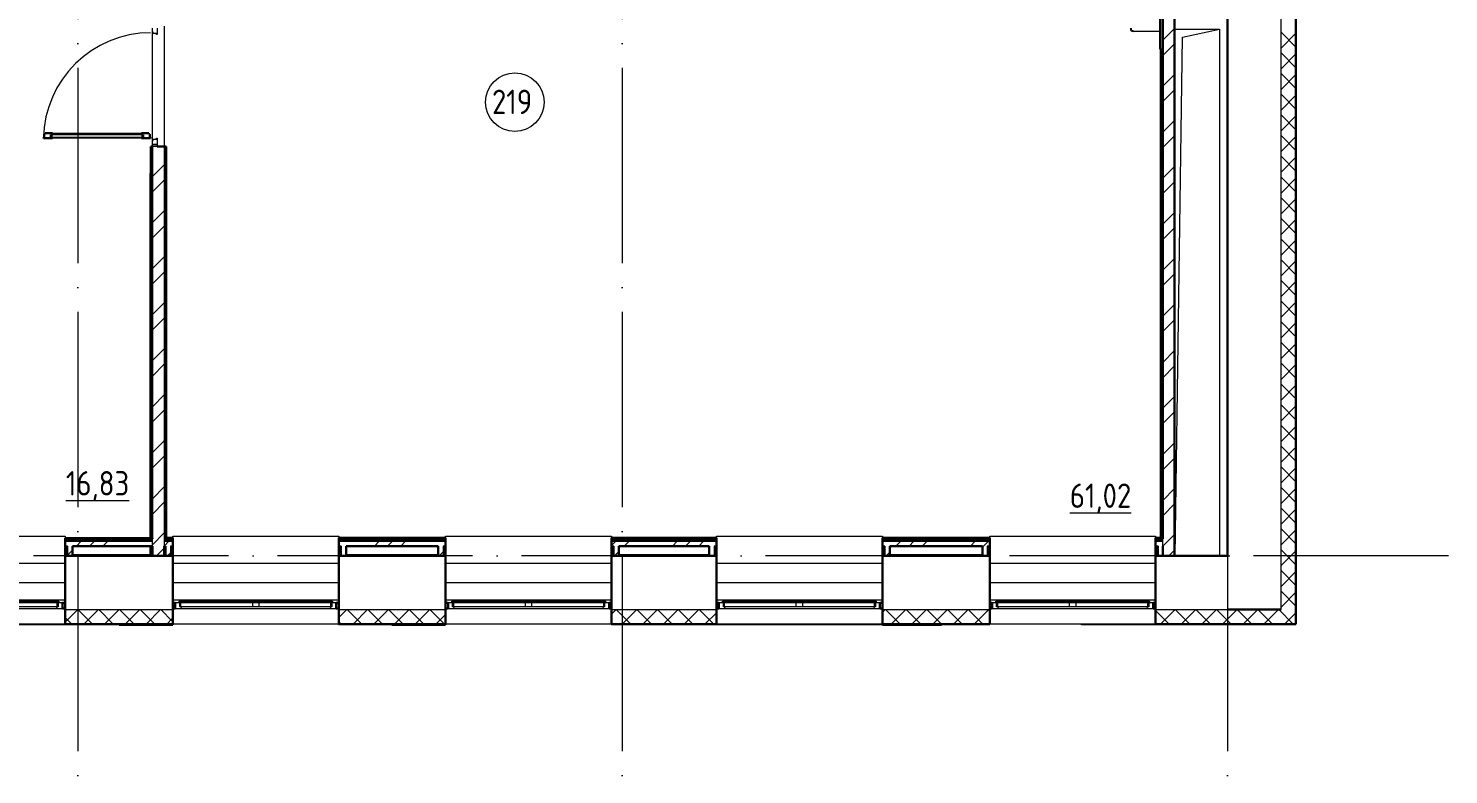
# Model space of a CAD drawing. Header units: millimetres. Extents: x -695119 to 412940, y -249585 to 622758.
# Drawn here: x 317506 to 332058, y 58070 to 65716 of the extents above; entities that cross this region are included whole.
import ezdxf

# ---------------------------------------------------------------- set-up
doc = ezdxf.new("R2010")
doc.units = ezdxf.units.MM
doc.linetypes.add('ADSK_Линия сетки', pattern=[25, 20, -2.5, 0, -2.5])
for name, color, linetype, lineweight in [('_ Окна', 252, 'Continuous', 30), ('Двери', 8, 'Continuous', 9), ('Марки помещений', 8, 'Continuous', 20), ('Ограждение', 8, 'Continuous', 9), ('Окна', 252, 'Continuous', 9), ('Оси', 252, 'Continuous', 9), ('Перекрытие', 252, 'Continuous', 18), ('Стены внутренние', 252, 'Continuous', 18), ('Стены наружные', 252, 'Continuous', 18), ('Стены штриховка', 7, 'Continuous', 9)]:
    doc.layers.add(name, color=color, linetype=linetype, lineweight=lineweight)
doc.layers.add('Двери открывание', color=7, linetype='Continuous', lineweight=9, true_color=0xc0c0c0)
doc.layers.add('Узлы', color=7, linetype='Continuous')
doc.styles.add('GOST Common_2', font='', dxfattribs={"width": 0.9, "height": 250})
doc.styles.get('GOST Common_2').set_extended_font_data('GOST type B')

# ---------------------------------------------------------------- blocks, each defined once
blk = doc.blocks.new('план 2 этажа')
at = {"color": 251, "lineweight": 18, "true_color": 0x636466}
for p, q in [((329251, 65707), (329709, 65707)), ((329332, 65627), (329709, 65707)), ((329709, 65707), (329709, 60312)), ((329255, 60312), (329332, 65627))]:
    blk.add_line(p, q, dxfattribs=at)
at = {"layer": '_ Окна', "color": 251, "lineweight": 18, "true_color": 0x636466}
for p, q in [((317810, 59830), (317810, 59789)), ((317856, 59830), (317818, 59830)), ((317856, 59772), (317856, 59830)), ((319049, 59830), (319011, 59830)), ((319011, 59830), (319011, 59772)), ((319057, 59789), (319057, 59830)), ((320615, 59830), (320615, 59789)), ((320661, 59830), (320623, 59830)), ((320661, 59772), (320661, 59830)), ((321844, 59830), (321806, 59830)), ((321806, 59830), (321806, 59772)), ((321852, 59789), (321852, 59830)), ((323410, 59830), (323410, 59789)), ((323456, 59830), (323418, 59830)), ((323456, 59772), (323456, 59830)), ((324619, 59830), (324581, 59830)), ((324581, 59830), (324581, 59772)), ((324627, 59789), (324627, 59830)), ((326185, 59830), (326185, 59789)), ((326231, 59830), (326193, 59830)), ((326231, 59772), (326231, 59830)), ((327419, 59830), (327381, 59830)), ((327381, 59830), (327381, 59772)), ((327427, 59789), (327427, 59830)), ((328985, 59830), (328985, 59789)), ((329031, 59830), (328993, 59830)), ((329031, 59772), (329031, 59830)), ((317792, 59789), (317796, 59772)), ((317796, 59772), (317856, 59772)), ((317810, 59789), (317798, 59789)), ((319011, 59772), (319070, 59772)), ((319069, 59789), (319057, 59789)), ((319070, 59772), (319075, 59789)), ((320597, 59789), (320601, 59772)), ((320601, 59772), (320661, 59772)), ((320615, 59789), (320603, 59789)), ((321806, 59772), (321865, 59772)), ((321864, 59789), (321852, 59789)), ((321865, 59772), (321870, 59789)), ((323392, 59789), (323396, 59772)), ((323396, 59772), (323456, 59772)), ((323410, 59789), (323398, 59789)), ((324581, 59772), (324640, 59772)), ((324639, 59789), (324627, 59789)), ((324640, 59772), (324645, 59789)), ((326167, 59789), (326171, 59772)), ((326171, 59772), (326231, 59772)), ((326185, 59789), (326173, 59789)), ((327381, 59772), (327440, 59772)), ((327439, 59789), (327427, 59789)), ((327440, 59772), (327445, 59789)), ((328967, 59789), (328971, 59772)), ((328971, 59772), (329031, 59772)), ((328985, 59789), (328973, 59789))]:
    blk.add_line(p, q, dxfattribs=at)
at = {"layer": '_ Окна', "color": 251, "true_color": 0x636466}
for p, q in [((317881, 59830), (317856, 59830)), ((317856, 59830), (317856, 59772)), ((319011, 59830), (318986, 59830)), ((319011, 59772), (319011, 59830)), ((320686, 59830), (320661, 59830)), ((320661, 59830), (320661, 59772)), ((321806, 59830), (321781, 59830)), ((321806, 59772), (321806, 59830)), ((323481, 59830), (323456, 59830)), ((323456, 59830), (323456, 59772)), ((324581, 59830), (324556, 59830)), ((324581, 59772), (324581, 59830)), ((326256, 59830), (326231, 59830)), ((326231, 59830), (326231, 59772)), ((327381, 59830), (327356, 59830)), ((327381, 59772), (327381, 59830)), ((329056, 59830), (329031, 59830)), ((329031, 59830), (329031, 59772)), ((317856, 59772), (317881, 59772)), ((318986, 59772), (319011, 59772)), ((320661, 59772), (320686, 59772)), ((321781, 59772), (321806, 59772)), ((323456, 59772), (323481, 59772)), ((324556, 59772), (324581, 59772)), ((326231, 59772), (326256, 59772)), ((327356, 59772), (327381, 59772)), ((329031, 59772), (329056, 59772))]:
    blk.add_line(p, q, dxfattribs=at)
at = {"layer": 'Двери', "color": 251, "true_color": 0x636466}
for p, q in [((318776, 65676), (318776, 65717)), ((318784, 65676), (318776, 65676)), ((318784, 65662), (318784, 65676)), ((318818, 65662), (318784, 65662)), ((318818, 65653), (318818, 65662)), ((318826, 65653), (318818, 65653)), ((318826, 65717), (318826, 65653)), ((318682, 64624), (317736, 64624)), ((317736, 64624), (317736, 64600)), ((317754, 64641), (318664, 64641)), ((318682, 64600), (318682, 64624)), ((317736, 64600), (318682, 64600)), ((318664, 64591), (317754, 64591)), ((318776, 64527), (318776, 64568)), ((318776, 64568), (318784, 64568)), ((318776, 64527), (318826, 64527)), ((318776, 64507), (318776, 64527)), ((318826, 64527), (318776, 64527)), ((318826, 64507), (318776, 64507)), ((318784, 64582), (318818, 64582)), ((318784, 64568), (318784, 64582)), ((318818, 64591), (318826, 64591)), ((318818, 64582), (318818, 64591)), ((318826, 64591), (318826, 64527)), ((318826, 64527), (318826, 64507))]:
    blk.add_line(p, q, dxfattribs=at)
at = {"layer": 'Двери', "color": 251, "lineweight": 30, "true_color": 0x636466}
for p, q in [((317669, 64633), (317678, 64633)), ((317669, 64599), (317669, 64633)), ((317678, 64641), (317754, 64641)), ((317678, 64633), (317678, 64641)), ((317754, 64624), (317736, 64624)), ((317736, 64624), (317736, 64600)), ((317754, 64641), (317754, 64624)), ((318664, 64641), (318740, 64641)), ((318664, 64641), (318664, 64624)), ((318664, 64624), (318682, 64624)), ((318682, 64624), (318682, 64600)), ((318740, 64641), (318740, 64633)), ((318740, 64633), (318749, 64633)), ((318749, 64633), (318749, 64599)), ((317660, 64599), (317669, 64599)), ((317660, 64591), (317660, 64599)), ((317754, 64591), (317660, 64591)), ((317736, 64600), (317754, 64600)), ((317754, 64600), (317754, 64591)), ((318664, 64600), (318664, 64591)), ((318682, 64600), (318664, 64600)), ((318758, 64591), (318664, 64591)), ((318749, 64599), (318758, 64599)), ((318758, 64599), (318758, 64591))]:
    blk.add_line(p, q, dxfattribs=at)
at = {"layer": 'Двери открывание', "color": 251, "true_color": 0x636466}
blk.add_arc((318758, 64573), 1098, 90, 179.0607, dxfattribs=at)
at = {"layer": 'Марки помещений', "color": 251, "true_color": 0x636466}
blk.add_circle((322491, 64960), 300, dxfattribs=at)
at = {"layer": 'Ограждение', "color": 251, "true_color": 0x636466}
for p, q in [((329106, 65227), (329111, 65227)), ((329106, 65227), (329106, 60497)), ((318751, 64232), (318761, 64232)), ((318751, 64232), (318751, 60492)), ((318916, 64232), (318921, 64232)), ((318921, 60497), (318921, 64232)), ((316181, 60512), (317881, 60512)), ((317881, 60512), (317881, 60492)), ((318751, 60412), (318751, 60327)), ((318761, 60327), (318761, 60412)), ((318986, 60497), (318986, 60512)), ((318986, 60512), (320686, 60512)), ((320686, 60512), (320686, 60497)), ((321781, 60497), (321781, 60512)), ((321781, 60512), (323481, 60512)), ((323481, 60512), (323481, 60497)), ((324556, 60497), (324556, 60512)), ((324556, 60512), (326256, 60512)), ((326256, 60512), (326256, 60497)), ((327356, 60497), (327356, 60512)), ((327356, 60512), (329056, 60512)), ((329056, 60512), (329056, 60497)), ((316181, 60237), (317881, 60237)), ((318986, 60237), (320686, 60237)), ((321781, 60237), (323481, 60237)), ((324556, 60237), (326256, 60237)), ((327356, 60237), (329056, 60237)), ((316181, 60037), (317881, 60037)), ((318986, 60037), (320686, 60037)), ((321781, 60037), (323481, 60037)), ((324556, 60037), (326256, 60037)), ((327356, 60037), (329056, 60037)), ((316181, 59862), (317881, 59862)), ((318986, 59862), (320686, 59862)), ((321781, 59862), (323481, 59862)), ((324556, 59862), (326256, 59862)), ((327356, 59862), (329056, 59862))]:
    blk.add_line(p, q, dxfattribs=at)
at = {"layer": 'Окна', "color": 251, "true_color": 0x636466}
for p, q in [((317046, 59847), (317818, 59847)), ((317818, 59830), (317046, 59830)), ((317798, 59830), (317798, 59789)), ((317818, 59847), (317818, 59830)), ((319049, 59847), (319821, 59847)), ((319049, 59830), (319049, 59847)), ((319821, 59830), (319049, 59830)), ((319069, 59789), (319069, 59830)), ((319801, 59830), (319801, 59789)), ((319821, 59847), (319851, 59847)), ((319821, 59847), (319821, 59830)), ((319851, 59830), (319821, 59830)), ((319851, 59847), (320623, 59847)), ((319851, 59830), (319851, 59847)), ((320623, 59830), (319851, 59830)), ((319871, 59789), (319871, 59830)), ((320603, 59830), (320603, 59789)), ((320623, 59847), (320623, 59830)), ((321844, 59847), (322616, 59847)), ((321844, 59830), (321844, 59847)), ((322616, 59830), (321844, 59830)), ((321864, 59789), (321864, 59830)), ((322596, 59830), (322596, 59789)), ((322616, 59847), (322646, 59847)), ((322616, 59847), (322616, 59830)), ((322646, 59830), (322616, 59830)), ((322646, 59847), (323418, 59847)), ((322646, 59830), (322646, 59847)), ((323418, 59830), (322646, 59830)), ((322666, 59789), (322666, 59830)), ((323398, 59830), (323398, 59789)), ((323418, 59847), (323418, 59830)), ((324619, 59847), (325391, 59847)), ((324619, 59830), (324619, 59847)), ((325391, 59830), (324619, 59830)), ((324639, 59789), (324639, 59830)), ((325371, 59830), (325371, 59789)), ((325391, 59847), (325421, 59847)), ((325391, 59847), (325391, 59830)), ((325421, 59830), (325391, 59830)), ((325421, 59847), (326193, 59847)), ((325421, 59830), (325421, 59847)), ((326193, 59830), (325421, 59830)), ((325441, 59789), (325441, 59830)), ((326173, 59830), (326173, 59789)), ((326193, 59847), (326193, 59830)), ((327419, 59847), (328191, 59847)), ((327419, 59830), (327419, 59847)), ((328191, 59830), (327419, 59830)), ((327439, 59789), (327439, 59830)), ((328171, 59830), (328171, 59789)), ((328191, 59847), (328221, 59847)), ((328191, 59847), (328191, 59830)), ((328221, 59830), (328191, 59830)), ((328221, 59847), (328993, 59847)), ((328221, 59830), (328221, 59847)), ((328993, 59830), (328221, 59830)), ((328241, 59789), (328241, 59830)), ((328973, 59830), (328973, 59789)), ((328993, 59847), (328993, 59830)), ((316265, 59772), (317796, 59772)), ((317798, 59789), (317066, 59789)), ((319801, 59789), (319069, 59789)), ((319070, 59772), (320601, 59772)), ((319871, 59789), (319801, 59789)), ((320603, 59789), (319871, 59789)), ((322596, 59789), (321864, 59789)), ((321865, 59772), (323396, 59772)), ((322666, 59789), (322596, 59789)), ((323398, 59789), (322666, 59789)), ((325371, 59789), (324639, 59789)), ((324640, 59772), (326171, 59772)), ((325441, 59789), (325371, 59789)), ((326173, 59789), (325441, 59789)), ((328171, 59789), (327439, 59789)), ((327440, 59772), (328971, 59772)), ((328241, 59789), (328171, 59789)), ((328973, 59789), (328241, 59789))]:
    blk.add_line(p, q, dxfattribs=at)
at = {"layer": 'Оси', "color": 251, "linetype": 'ADSK_Линия сетки', "ltscale": 100, "true_color": 0x636466}
for p, q in [((318011, 77812), (318011, 46686)), ((323591, 77812), (323591, 46686)), ((329791, 77812), (329791, 46686)), ((332058, 60312), (255119, 60312))]:
    blk.add_line(p, q, dxfattribs=at)
at = {"layer": 'Перекрытие', "color": 251, "ltscale": 100, "true_color": 0x636466}
for p, q in [((329251, 65707), (329709, 65707)), ((329709, 65707), (329709, 60312))]:
    blk.add_line(p, q, dxfattribs=at)
at = {"layer": 'Стены внутренние', "color": 251, "true_color": 0x636466}
for p, q in [((330341, 59762), (330341, 67102)), ((317881, 59762), (318986, 59762)), ((320686, 59762), (321781, 59762)), ((323481, 59762), (324556, 59762)), ((326256, 59762), (327356, 59762)), ((329056, 59762), (329791, 59762)), ((317881, 59610), (316181, 59610)), ((320686, 59610), (318986, 59610)), ((323481, 59610), (321781, 59610)), ((326256, 59610), (324556, 59610)), ((329056, 59610), (327356, 59610))]:
    blk.add_line(p, q, dxfattribs=at)
at = {"layer": 'Стены внутренние', "color": 251, "lineweight": 30, "true_color": 0x636466}
for p, q in [((330493, 59610), (330493, 67102)), ((329791, 65982), (329791, 60312)), ((317881, 60312), (317881, 59610)), ((318776, 60312), (317956, 60312)), ((318911, 60312), (318896, 60312)), ((318986, 59610), (318986, 60312)), ((320686, 60312), (320686, 59610)), ((321706, 60312), (320761, 60312)), ((321781, 59610), (321781, 60312)), ((323481, 60312), (323481, 59610)), ((324481, 60312), (323556, 60312)), ((324556, 59610), (324556, 60312)), ((326256, 60312), (326256, 59610)), ((327281, 60312), (326331, 60312)), ((327356, 59610), (327356, 60312)), ((329056, 60312), (329056, 59610)), ((329791, 60312), (329251, 60312)), ((329791, 59762), (330341, 59762)), ((317881, 59610), (318986, 59610)), ((320686, 59610), (321781, 59610)), ((323481, 59610), (324556, 59610)), ((326256, 59610), (327356, 59610)), ((329056, 59610), (330493, 59610))]:
    blk.add_line(p, q, dxfattribs=at)
at = {"layer": 'Стены внутренние', "color": 251, "linetype": 'Continuous', "lineweight": 9, "true_color": 0x636466}
for p, q in [((330491, 65528), (330341, 65678)), ((330341, 65514), (330491, 65664)), ((330491, 65515), (330493, 65515)), ((330491, 65316), (330341, 65466)), ((330341, 65302), (330491, 65452)), ((330493, 65426), (330491, 65422)), ((330493, 65414), (330491, 65417)), ((330491, 65103), (330341, 65253)), ((330341, 65090), (330491, 65240)), ((330491, 65108), (330493, 65108)), ((330491, 64891), (330341, 65041)), ((330341, 64878), (330491, 65028)), ((330491, 64679), (330341, 64829)), ((330341, 64666), (330491, 64816)), ((330491, 64467), (330341, 64617)), ((330491, 64702), (330493, 64702)), ((330341, 64454), (330491, 64604)), ((330491, 64255), (330341, 64405)), ((330341, 64242), (330491, 64392)), ((330491, 64397), (330493, 64397)), ((330491, 64043), (330341, 64193)), ((330341, 64029), (330491, 64179)), ((330491, 63831), (330341, 63981)), ((330341, 63817), (330491, 63967)), ((330491, 63991), (330493, 63991)), ((330491, 63619), (330341, 63769)), ((330341, 63605), (330491, 63755)), ((330491, 63406), (330341, 63556)), ((330341, 63393), (330491, 63543)), ((330491, 63584), (330493, 63584)), ((330491, 63194), (330341, 63344)), ((330341, 63181), (330491, 63331)), ((330491, 63279), (330493, 63279)), ((330491, 62982), (330341, 63132)), ((330341, 62969), (330491, 63119)), ((330491, 62770), (330341, 62920)), ((330341, 62757), (330491, 62907)), ((330491, 62873), (330493, 62873)), ((330491, 62558), (330341, 62708)), ((330341, 62545), (330491, 62695)), ((330491, 62346), (330341, 62496)), ((330341, 62332), (330491, 62482)), ((330491, 62467), (330493, 62467)), ((330493, 62378), (330491, 62374)), ((330493, 62366), (330491, 62369)), ((330491, 62134), (330341, 62284)), ((330341, 62120), (330491, 62270)), ((330491, 62162), (330493, 62162)), ((330491, 61922), (330341, 62072)), ((330341, 61908), (330491, 62058)), ((330491, 61709), (330341, 61859)), ((330341, 61696), (330491, 61846)), ((330493, 61768), (330491, 61765)), ((330493, 61756), (330491, 61759)), ((330491, 61755), (330493, 61755)), ((330491, 61497), (330341, 61647)), ((330341, 61484), (330491, 61634)), ((330491, 61285), (330341, 61435)), ((330341, 61272), (330491, 61422)), ((330491, 61349), (330493, 61349)), ((330491, 61073), (330341, 61223)), ((330341, 61060), (330491, 61210)), ((330491, 60861), (330341, 61011)), ((330341, 60847), (330491, 60997)), ((330491, 61044), (330493, 61044)), ((330493, 60956), (330491, 60952)), ((330491, 60649), (330341, 60799)), ((330341, 60635), (330491, 60785)), ((330491, 60437), (330341, 60587)), ((330341, 60423), (330491, 60573)), ((330491, 60638), (330493, 60638)), ((330491, 60224), (330341, 60374)), ((330341, 60211), (330491, 60361)), ((330491, 60012), (330341, 60162)), ((330341, 59999), (330491, 60149)), ((330491, 60231), (330493, 60231)), ((330491, 59800), (330341, 59950)), ((330341, 59787), (330491, 59937)), ((330491, 59927), (330493, 59927)), ((317883, 59632), (318012, 59762)), ((317951, 59612), (317883, 59680)), ((318164, 59612), (318014, 59762)), ((318074, 59612), (318224, 59762)), ((318376, 59612), (318226, 59762)), ((318286, 59612), (318436, 59762)), ((318588, 59612), (318438, 59762)), ((318498, 59612), (318648, 59762)), ((318800, 59612), (318650, 59762)), ((318711, 59612), (318861, 59762)), ((318984, 59640), (318862, 59762)), ((318923, 59612), (318984, 59673)), ((320688, 59680), (320770, 59762)), ((320921, 59612), (320771, 59762)), ((320832, 59612), (320982, 59762)), ((321133, 59612), (320983, 59762)), ((321044, 59612), (321194, 59762)), ((321346, 59612), (321196, 59762)), ((321256, 59612), (321406, 59762)), ((321558, 59612), (321408, 59762)), ((321468, 59612), (321618, 59762)), ((321770, 59612), (321620, 59762)), ((321680, 59612), (321781, 59712)), ((323481, 59715), (323527, 59762)), ((323679, 59612), (323529, 59762)), ((323590, 59612), (323740, 59762)), ((323891, 59612), (323741, 59762)), ((323802, 59612), (323952, 59762)), ((324103, 59612), (323953, 59762)), ((324014, 59612), (324164, 59762)), ((324315, 59612), (324165, 59762)), ((324226, 59612), (324376, 59762)), ((324528, 59612), (324378, 59762)), ((324438, 59612), (324556, 59729)), ((326256, 59732), (326285, 59762)), ((326437, 59612), (326287, 59762)), ((326347, 59612), (326497, 59762)), ((326649, 59612), (326499, 59762)), ((326559, 59612), (326709, 59762)), ((326861, 59612), (326711, 59762)), ((326772, 59612), (326922, 59762)), ((327073, 59612), (326923, 59762)), ((326984, 59612), (327134, 59762)), ((327285, 59612), (327135, 59762)), ((327196, 59612), (327346, 59762)), ((327356, 59753), (327347, 59762)), ((329194, 59612), (329056, 59750)), ((329105, 59612), (329255, 59762)), ((329407, 59612), (329257, 59762)), ((329317, 59612), (329467, 59762)), ((329619, 59612), (329469, 59762)), ((329529, 59612), (329679, 59762)), ((329831, 59612), (329681, 59762)), ((329741, 59612), (329891, 59762)), ((330043, 59612), (329893, 59762)), ((329954, 59612), (330104, 59762)), ((330255, 59612), (330105, 59762)), ((330166, 59612), (330316, 59762)), ((330467, 59612), (330317, 59762)), ((330378, 59612), (330491, 59725)), ((317985, 59612), (317984, 59610)), ((318006, 59610), (318005, 59612)), ((318240, 59610), (318239, 59612)), ((318827, 59610), (318826, 59612)), ((320688, 59638), (320686, 59641)), ((320709, 59612), (320688, 59633)), ((320801, 59612), (320800, 59610)), ((323499, 59611), (323498, 59610)), ((323520, 59610), (323519, 59612)), ((324106, 59610), (324105, 59612)), ((326315, 59612), (326314, 59610)), ((327136, 59612), (327135, 59610)), ((327354, 59622), (327356, 59622)), ((329130, 59612), (329129, 59610)), ((329386, 59610), (329385, 59612)), ((329952, 59612), (329950, 59610)), ((329972, 59610), (329971, 59612)), ((330186, 59612), (330185, 59610))]:
    blk.add_line(p, q, dxfattribs=at)
at = {"layer": 'Стены наружные', "color": 251, "lineweight": 30, "true_color": 0x636466}
for p, q in [((329101, 66297), (329101, 65502)), ((329131, 60487), (329131, 66121)), ((329251, 60312), (329251, 65982)), ((329101, 65502), (329111, 65502)), ((329111, 65502), (329111, 60497)), ((329116, 65502), (329116, 60492)), ((318776, 64507), (318761, 64507)), ((318761, 64507), (318761, 60492)), ((318916, 64507), (318826, 64507)), ((318916, 60497), (318916, 64507)), ((318761, 60492), (317881, 60492)), ((317881, 60492), (317881, 60312)), ((317956, 60412), (318776, 60412)), ((317956, 60312), (317956, 60412)), ((318776, 60487), (318776, 60492)), ((318776, 60412), (318776, 60312)), ((318896, 60487), (318911, 60487)), ((318911, 60487), (318896, 60487)), ((318896, 60312), (318896, 60412)), ((318896, 60412), (318911, 60412)), ((318911, 60492), (318911, 60497)), ((318911, 60412), (318911, 60312)), ((318986, 60497), (318916, 60497)), ((318986, 60312), (318986, 60497)), ((320686, 60497), (320686, 60312)), ((321781, 60497), (320686, 60497)), ((320761, 60412), (321706, 60412)), ((320761, 60312), (320761, 60412)), ((321706, 60412), (321706, 60312)), ((321781, 60312), (321781, 60497)), ((323481, 60497), (323481, 60312)), ((324556, 60497), (323481, 60497)), ((323556, 60412), (324481, 60412)), ((323556, 60312), (323556, 60412)), ((324481, 60412), (324481, 60312)), ((324556, 60312), (324556, 60497)), ((326256, 60497), (326256, 60312)), ((327356, 60497), (326256, 60497)), ((326331, 60412), (327281, 60412)), ((326331, 60312), (326331, 60412)), ((327281, 60412), (327281, 60312)), ((327356, 60312), (327356, 60497)), ((329056, 60497), (329056, 60312)), ((329111, 60497), (329056, 60497)), ((329116, 60492), (329111, 60492)), ((329131, 60412), (329131, 60312)), ((317881, 60312), (317956, 60312)), ((318776, 60312), (318896, 60312)), ((318911, 60312), (318986, 60312)), ((320686, 60312), (320761, 60312)), ((321706, 60312), (321781, 60312)), ((323481, 60312), (323556, 60312)), ((324481, 60312), (324556, 60312)), ((326256, 60312), (326331, 60312)), ((327281, 60312), (327356, 60312)), ((329056, 60312), (329251, 60312)), ((318986, 59610), (318436, 59610)), ((318436, 59610), (318436, 59605)), ((318436, 59605), (318986, 59605)), ((318986, 59605), (318986, 59610)), ((321781, 59610), (321231, 59610)), ((321231, 59610), (321231, 59605)), ((321231, 59605), (321781, 59605)), ((321781, 59605), (321781, 59610)), ((326861, 59610), (326256, 59610)), ((326256, 59610), (326256, 59605)), ((326256, 59605), (326861, 59605)), ((326861, 59605), (326861, 59610))]:
    blk.add_line(p, q, dxfattribs=at)
at = {"layer": 'Стены наружные', "color": 251, "true_color": 0x636466}
for p, q in [((318776, 64568), (318776, 65676)), ((318896, 65737), (318896, 64507)), ((317956, 60327), (318768, 60327)), ((318768, 60327), (318768, 60312)), ((318903, 60327), (318911, 60327)), ((318903, 60312), (318903, 60327)), ((320761, 60327), (321706, 60327)), ((323556, 60327), (324481, 60327)), ((326331, 60327), (327281, 60327)), ((318436, 59605), (315101, 59605)), ((320686, 59605), (320686, 59610)), ((321231, 59605), (320686, 59605)), ((323481, 59610), (323481, 59605)), ((324016, 59605), (323481, 59605)), ((324016, 59605), (324016, 59610)), ((324036, 59605), (324036, 59610)), ((326256, 59605), (324036, 59605)), ((328295, 59605), (328295, 59610)), ((329595, 59605), (328295, 59605)), ((329595, 59605), (329595, 59610)), ((329795, 59605), (329795, 59610)), ((330195, 59605), (329795, 59605)), ((330195, 59610), (330195, 59605))]:
    blk.add_line(p, q, dxfattribs=at)
at = {"layer": 'Стены наружные', "color": 251, "linetype": 'Continuous', "lineweight": 9, "true_color": 0x636466}
for p, q in [((329131, 65595), (329251, 65715)), ((329111, 65486), (329116, 65491)), ((329127, 60492), (329127, 65502)), ((329131, 65438), (329251, 65558)), ((329111, 65416), (329116, 65421)), ((329111, 65345), (329116, 65350)), ((329111, 65274), (329116, 65279)), ((329111, 65204), (329116, 65209)), ((329131, 65123), (329251, 65243)), ((329111, 65133), (329116, 65138)), ((329111, 65062), (329116, 65067)), ((329131, 64966), (329251, 65086)), ((329111, 64991), (329116, 64996)), ((329111, 64921), (329116, 64926)), ((329111, 64850), (329116, 64855)), ((329111, 64779), (329116, 64784)), ((329131, 64652), (329251, 64772)), ((329111, 64709), (329116, 64714)), ((329111, 64638), (329116, 64643)), ((329131, 64495), (329251, 64615)), ((318896, 64464), (318911, 64479)), ((318911, 64479), (318916, 64484)), ((329111, 64567), (329116, 64572)), ((329111, 64496), (329116, 64501)), ((318761, 64329), (318776, 64344)), ((318911, 64408), (318916, 64413)), ((318911, 64337), (318916, 64342)), ((329111, 64426), (329116, 64431)), ((329111, 64355), (329116, 64360)), ((318776, 64197), (318896, 64317)), ((318911, 64267), (318916, 64272)), ((318911, 64196), (318916, 64201)), ((329111, 64284), (329116, 64289)), ((329111, 64214), (329116, 64219)), ((329131, 64180), (329251, 64300)), ((318776, 64040), (318896, 64160)), ((318896, 64040), (318911, 64055)), ((318911, 64125), (318916, 64130)), ((318911, 64055), (318916, 64060)), ((329111, 64143), (329116, 64148)), ((329111, 64072), (329116, 64077)), ((329131, 64023), (329251, 64143)), ((318761, 63905), (318776, 63920)), ((318911, 63984), (318916, 63989)), ((318911, 63913), (318916, 63918)), ((329111, 64002), (329116, 64007)), ((329111, 63931), (329116, 63936)), ((318776, 63726), (318896, 63846)), ((318911, 63842), (318916, 63847)), ((318911, 63772), (318916, 63777)), ((329111, 63860), (329116, 63865)), ((329111, 63789), (329116, 63794)), ((329131, 63709), (329251, 63829)), ((318776, 63569), (318896, 63689)), ((318896, 63615), (318911, 63630)), ((318911, 63701), (318916, 63706)), ((318911, 63630), (318916, 63635)), ((329111, 63719), (329116, 63724)), ((329111, 63648), (329116, 63653)), ((329131, 63552), (329251, 63672)), ((318761, 63480), (318776, 63495)), ((318911, 63560), (318916, 63565)), ((318911, 63489), (318916, 63494)), ((329111, 63577), (329116, 63582)), ((329111, 63507), (329116, 63512)), ((318776, 63255), (318896, 63375)), ((318911, 63418), (318916, 63423)), ((318911, 63347), (318916, 63352)), ((329111, 63436), (329116, 63441)), ((329111, 63365), (329116, 63370)), ((329131, 63237), (329251, 63357)), ((318776, 63097), (318896, 63217)), ((318896, 63191), (318911, 63206)), ((318911, 63277), (318916, 63282)), ((318911, 63206), (318916, 63211)), ((329111, 63294), (329116, 63299)), ((329111, 63224), (329116, 63229)), ((329111, 63153), (329116, 63158)), ((329131, 63080), (329251, 63200)), ((318761, 63056), (318776, 63071)), ((318911, 63135), (318916, 63140)), ((318911, 63065), (318916, 63070)), ((329111, 63082), (329116, 63087)), ((329111, 63012), (329116, 63017)), ((318776, 62783), (318896, 62903)), ((318911, 62994), (318916, 62999)), ((318911, 62923), (318916, 62928)), ((329111, 62941), (329116, 62946)), ((329111, 62870), (329116, 62875)), ((329131, 62766), (329251, 62886)), ((318776, 62626), (318896, 62746)), ((318896, 62767), (318911, 62782)), ((318911, 62852), (318916, 62857)), ((318911, 62782), (318916, 62787)), ((329111, 62799), (329116, 62804)), ((329111, 62729), (329116, 62734)), ((329131, 62609), (329251, 62729)), ((318761, 62632), (318776, 62647)), ((318911, 62711), (318916, 62716)), ((318911, 62640), (318916, 62645)), ((329111, 62658), (329116, 62663)), ((329111, 62587), (329116, 62592)), ((318776, 62312), (318896, 62432)), ((318911, 62570), (318916, 62575)), ((318911, 62499), (318916, 62504)), ((318911, 62428), (318916, 62433)), ((329111, 62517), (329116, 62522)), ((329111, 62446), (329116, 62451)), ((318896, 62343), (318911, 62358)), ((318911, 62358), (318916, 62363)), ((318911, 62287), (318916, 62292)), ((329111, 62375), (329116, 62380)), ((329111, 62304), (329116, 62309)), ((329131, 62294), (329251, 62414)), ((318761, 62208), (318776, 62223)), ((318776, 62154), (318896, 62274)), ((318911, 62216), (318916, 62221)), ((318911, 62145), (318916, 62150)), ((329111, 62234), (329116, 62239)), ((329111, 62163), (329116, 62168)), ((329131, 62137), (329251, 62257)), ((318911, 62075), (318916, 62080)), ((318911, 62004), (318916, 62009)), ((329111, 62092), (329116, 62097)), ((329111, 62022), (329116, 62027)), ((318776, 61840), (318896, 61960)), ((318896, 61918), (318911, 61933)), ((318911, 61933), (318916, 61938)), ((318911, 61863), (318916, 61868)), ((329111, 61951), (329116, 61956)), ((329111, 61880), (329116, 61885)), ((329131, 61823), (329251, 61943)), ((318761, 61783), (318776, 61798)), ((318776, 61683), (318896, 61803)), ((318911, 61792), (318916, 61797)), ((318911, 61721), (318916, 61726)), ((329111, 61809), (329116, 61814)), ((329111, 61739), (329116, 61744)), ((329131, 61666), (329251, 61786)), ((318911, 61650), (318916, 61655)), ((318911, 61580), (318916, 61585)), ((329111, 61668), (329116, 61673)), ((329111, 61597), (329116, 61602)), ((318776, 61369), (318896, 61489)), ((318896, 61494), (318911, 61509)), ((318911, 61509), (318916, 61514)), ((318911, 61438), (318916, 61443)), ((329111, 61527), (329116, 61532)), ((329111, 61456), (329116, 61461)), ((329131, 61351), (329251, 61471)), ((318761, 61359), (318776, 61374)), ((318776, 61212), (318896, 61332)), ((318911, 61368), (318916, 61373)), ((318911, 61297), (318916, 61302)), ((329111, 61385), (329116, 61390)), ((329111, 61315), (329116, 61320)), ((329131, 61194), (329251, 61314)), ((318911, 61226), (318916, 61231)), ((318911, 61155), (318916, 61160)), ((329111, 61244), (329116, 61249)), ((329111, 61173), (329116, 61178)), ((318776, 60897), (318896, 61017)), ((318896, 61070), (318911, 61085)), ((318911, 61085), (318916, 61090)), ((318911, 61014), (318916, 61019)), ((329111, 61102), (329116, 61107)), ((329111, 61032), (329116, 61037)), ((329131, 60880), (329251, 61000)), ((318761, 60935), (318776, 60950)), ((318776, 60740), (318896, 60860)), ((318911, 60943), (318916, 60948)), ((318911, 60873), (318916, 60878)), ((329111, 60961), (329116, 60966)), ((329111, 60890), (329116, 60895)), ((329131, 60723), (329251, 60843)), ((318911, 60802), (318916, 60807)), ((318911, 60731), (318916, 60736)), ((329111, 60820), (329116, 60825)), ((329111, 60749), (329116, 60754)), ((329111, 60678), (329116, 60683)), ((318776, 60426), (318896, 60546)), ((318896, 60645), (318911, 60660)), ((318911, 60660), (318916, 60665)), ((318911, 60590), (318916, 60595)), ((329111, 60607), (329116, 60612)), ((329111, 60537), (329116, 60542)), ((317881, 60479), (317888, 60487)), ((317888, 60487), (317893, 60492)), ((317998, 60412), (318048, 60462)), ((318076, 60462), (318088, 60474)), ((318088, 60474), (318101, 60487)), ((318133, 60412), (318183, 60462)), ((318268, 60412), (318318, 60462)), ((318288, 60462), (318300, 60474)), ((318300, 60474), (318313, 60487)), ((318313, 60487), (318318, 60492)), ((318500, 60462), (318512, 60474)), ((318512, 60474), (318525, 60487)), ((318712, 60462), (318724, 60474)), ((318724, 60474), (318737, 60487)), ((318737, 60487), (318742, 60492)), ((318761, 60510), (318776, 60525)), ((318761, 60412), (318776, 60426)), ((318896, 60412), (318946, 60462)), ((318911, 60519), (318916, 60524)), ((318924, 60462), (318937, 60474)), ((318937, 60474), (318949, 60487)), ((318954, 60492), (318959, 60497)), ((320722, 60492), (320727, 60497)), ((320793, 60492), (320798, 60497)), ((320833, 60462), (320846, 60474)), ((320846, 60474), (320858, 60487)), ((320858, 60487), (320863, 60492)), ((320863, 60492), (320868, 60497)), ((320934, 60492), (320939, 60497)), ((321005, 60492), (321010, 60497)), ((321045, 60462), (321058, 60474)), ((321051, 60412), (321101, 60462)), ((321058, 60474), (321070, 60487)), ((321075, 60492), (321080, 60497)), ((321146, 60492), (321151, 60497)), ((321186, 60412), (321236, 60462)), ((321217, 60492), (321222, 60497)), ((321258, 60462), (321270, 60474)), ((321270, 60474), (321283, 60487)), ((321283, 60487), (321288, 60492)), ((321288, 60492), (321293, 60497)), ((321321, 60412), (321371, 60462)), ((321358, 60492), (321363, 60497)), ((321429, 60492), (321434, 60497)), ((321470, 60462), (321482, 60474)), ((321482, 60474), (321495, 60487)), ((321500, 60492), (321505, 60497)), ((321570, 60492), (321575, 60497)), ((321641, 60492), (321646, 60497)), ((321682, 60462), (321694, 60474)), ((321694, 60474), (321707, 60487)), ((321707, 60487), (321712, 60492)), ((321712, 60492), (321717, 60497)), ((323481, 60493), (323485, 60497)), ((323481, 60416), (323526, 60462)), ((323550, 60492), (323555, 60497)), ((323591, 60462), (323604, 60474)), ((323604, 60474), (323616, 60487)), ((323611, 60412), (323661, 60462)), ((323621, 60492), (323626, 60497)), ((323692, 60492), (323697, 60497)), ((323762, 60492), (323767, 60497)), ((323803, 60462), (323816, 60474)), ((323816, 60474), (323828, 60487)), ((323828, 60487), (323833, 60492)), ((323833, 60492), (323838, 60497)), ((323904, 60492), (323909, 60497)), ((323975, 60492), (323980, 60497)), ((324015, 60462), (324028, 60474)), ((324028, 60474), (324040, 60487)), ((324045, 60492), (324050, 60497)), ((324105, 60412), (324155, 60462)), ((324116, 60492), (324121, 60497)), ((324187, 60492), (324192, 60497)), ((324227, 60462), (324240, 60474)), ((324240, 60474), (324252, 60487)), ((324240, 60412), (324290, 60462)), ((324252, 60487), (324257, 60492)), ((324257, 60492), (324262, 60497)), ((324328, 60492), (324333, 60497)), ((324375, 60412), (324425, 60462)), ((324399, 60492), (324404, 60497)), ((324440, 60462), (324452, 60474)), ((324452, 60474), (324465, 60487)), ((324470, 60492), (324475, 60497)), ((324540, 60492), (324545, 60497)), ((326268, 60381), (326281, 60394)), ((326308, 60492), (326313, 60497)), ((326349, 60462), (326361, 60474)), ((326361, 60474), (326374, 60487)), ((326374, 60487), (326379, 60492)), ((326379, 60492), (326384, 60497)), ((326395, 60412), (326445, 60462)), ((326449, 60492), (326454, 60497)), ((326520, 60492), (326525, 60497)), ((326530, 60412), (326580, 60462)), ((326561, 60462), (326573, 60474)), ((326573, 60474), (326586, 60487)), ((326591, 60492), (326596, 60497)), ((326662, 60492), (326667, 60497)), ((326665, 60412), (326715, 60462)), ((326732, 60492), (326737, 60497)), ((326773, 60462), (326786, 60474)), ((326786, 60474), (326798, 60487)), ((326798, 60487), (326803, 60492)), ((326803, 60492), (326808, 60497)), ((326874, 60492), (326879, 60497)), ((326944, 60492), (326949, 60497)), ((326985, 60462), (326998, 60474)), ((326998, 60474), (327010, 60487)), ((327015, 60492), (327020, 60497)), ((327086, 60492), (327091, 60497)), ((327157, 60492), (327162, 60497)), ((327158, 60412), (327208, 60462)), ((327197, 60462), (327210, 60474)), ((327210, 60474), (327222, 60487)), ((327222, 60487), (327227, 60492)), ((327227, 60492), (327232, 60497)), ((327281, 60400), (327293, 60412)), ((327293, 60412), (327343, 60462)), ((327298, 60492), (327303, 60497)), ((327331, 60383), (327343, 60396)), ((327343, 60396), (327356, 60408)), ((329056, 60411), (329056, 60412)), ((329066, 60492), (329071, 60497)), ((329106, 60462), (329119, 60474)), ((329119, 60474), (329131, 60486)), ((329131, 60409), (329251, 60529)), ((317906, 60319), (317956, 60369)), ((318819, 60312), (318896, 60389)), ((318931, 60312), (318961, 60341)), ((320686, 60314), (320698, 60327)), ((320698, 60327), (320711, 60339)), ((321715, 60312), (321756, 60353)), ((321756, 60323), (321768, 60336)), ((321768, 60336), (321781, 60348)), ((323481, 60351), (323493, 60364)), ((323493, 60364), (323506, 60376)), ((323511, 60312), (323556, 60356)), ((324531, 60341), (324543, 60353)), ((324543, 60353), (324556, 60366)), ((326256, 60369), (326268, 60381)), ((326295, 60312), (326331, 60348)), ((327328, 60312), (327331, 60315)), ((329191, 60312), (329251, 60371)), ((318830, 59605), (318827, 59610)), ((326314, 59610), (326311, 59605))]:
    blk.add_line(p, q, dxfattribs=at)
at = {"layer": 'Стены штриховка', "color": 251, "true_color": 0x636466}
for p, q in [((330491, 59610), (330491, 67100)), ((329131, 65502), (329111, 65502)), ((318776, 64507), (318776, 60492)), ((318896, 64507), (318896, 60412)), ((318911, 60497), (318911, 64507)), ((317881, 60487), (318776, 60487)), ((318776, 60487), (317881, 60487)), ((317881, 60474), (318776, 60474)), ((317881, 60462), (318776, 60462)), ((317906, 60412), (317881, 60412)), ((317893, 60412), (317893, 60312)), ((317906, 60412), (317906, 60312)), ((318776, 60412), (318776, 60487)), ((318896, 60474), (318986, 60474)), ((318896, 60462), (318986, 60462)), ((318986, 60492), (318911, 60492)), ((318911, 60487), (318986, 60487)), ((318986, 60487), (318911, 60487)), ((318986, 60412), (318961, 60412)), ((318961, 60412), (318961, 60312)), ((318973, 60412), (318973, 60312)), ((321781, 60492), (320686, 60492)), ((320686, 60487), (321781, 60487)), ((321781, 60487), (320686, 60487)), ((320686, 60474), (321781, 60474)), ((320686, 60462), (321781, 60462)), ((320711, 60412), (320686, 60412)), ((320698, 60412), (320698, 60312)), ((320711, 60412), (320711, 60312)), ((321781, 60412), (321756, 60412)), ((321756, 60412), (321756, 60312)), ((321768, 60412), (321768, 60312)), ((324556, 60492), (323481, 60492)), ((323481, 60487), (324556, 60487)), ((324556, 60487), (323481, 60487)), ((323481, 60474), (324556, 60474)), ((323481, 60462), (324556, 60462)), ((323506, 60412), (323481, 60412)), ((323493, 60412), (323493, 60312)), ((323506, 60412), (323506, 60312)), ((324556, 60412), (324531, 60412)), ((324531, 60412), (324531, 60312)), ((324543, 60412), (324543, 60312)), ((327356, 60492), (326256, 60492)), ((326256, 60487), (327356, 60487)), ((327356, 60487), (326256, 60487)), ((326256, 60474), (327356, 60474)), ((326256, 60462), (327356, 60462)), ((326281, 60412), (326256, 60412)), ((326268, 60412), (326268, 60312)), ((326281, 60412), (326281, 60312)), ((327356, 60412), (327331, 60412)), ((327331, 60412), (327331, 60312)), ((327343, 60412), (327343, 60312)), ((329111, 60492), (329056, 60492)), ((329056, 60487), (329131, 60487)), ((329131, 60487), (329056, 60487)), ((329056, 60474), (329131, 60474)), ((329056, 60462), (329131, 60462)), ((329081, 60412), (329056, 60412)), ((329068, 60412), (329068, 60312)), ((329081, 60412), (329081, 60312)), ((329116, 60492), (329131, 60492)), ((329131, 60412), (329131, 60487)), ((317883, 59686), (317881, 59686)), ((317883, 59686), (317883, 59612)), ((318986, 59686), (318984, 59686)), ((318984, 59612), (318984, 59686)), ((320688, 59686), (320686, 59686)), ((320688, 59686), (320688, 59612)), ((321781, 59686), (321779, 59686)), ((321779, 59612), (321779, 59686)), ((323483, 59686), (323481, 59686)), ((323483, 59686), (323483, 59612)), ((324556, 59686), (324554, 59686)), ((324554, 59612), (324554, 59686)), ((326258, 59686), (326256, 59686)), ((326258, 59686), (326258, 59612)), ((327356, 59686), (327354, 59686)), ((327354, 59612), (327354, 59686)), ((329058, 59686), (329056, 59686)), ((329058, 59686), (329058, 59612)), ((317883, 59612), (318984, 59612)), ((320688, 59612), (321779, 59612)), ((323483, 59612), (324554, 59612)), ((326258, 59612), (327354, 59612)), ((329058, 59612), (330493, 59612))]:
    blk.add_line(p, q, dxfattribs=at)
at = {"layer": 'Узлы', "color": 251, "lineweight": 9, "true_color": 0x636466}
blk.add_line((328831, 65687), (329101, 65687), dxfattribs=at)
at = {"layer": 'Узлы', "color": 251, "true_color": 0x636466}
blk.add_arc((328831, 65717), 30, 180, 270, dxfattribs=at)
at = {"layer": 'Марки помещений', "color": 251, "true_color": 0x636466, "style": 'GOST Common_2', "width": 0.9}
for s, p in [('219', (322256, 64838)), ('%%U16,83', (317890, 60930)), ('%%U61,02', (328177, 60803))]:
    blk.add_text(s, height=250, dxfattribs=at).set_placement(p)

msp = doc.modelspace()

# ---------------------------------------------------------------- block references
msp.add_blockref('план 2 этажа', (0, 0))

doc.saveas('drawing.dxf')
